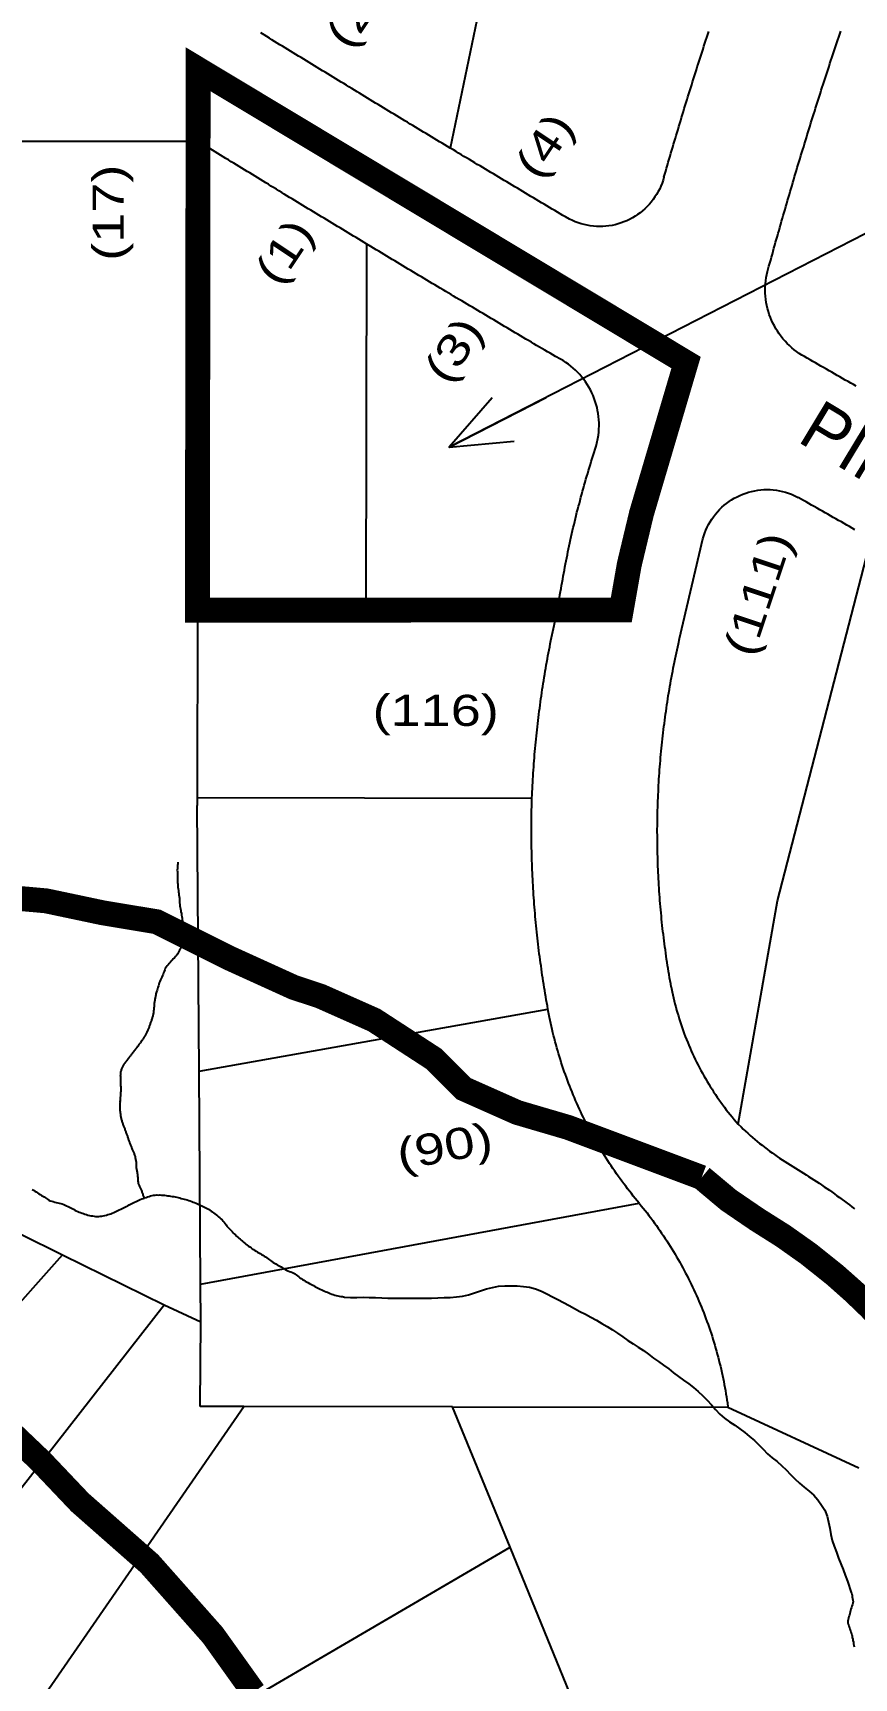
# Model space of a CAD drawing. Header units: millimetres. Extents: x 1745962 to 1749233, y 4525379 to 4529927.
# Drawn here: x 1748287.2 to 1748419.1, y 4527753.8 to 4528018 of the extents above; entities that cross this region are included whole.
import ezdxf

# ---------------------------------------------------------------- set-up
doc = ezdxf.new("R2010")
doc.units = ezdxf.units.MM
doc.header["$LTSCALE"] = 10
doc.header["$MEASUREMENT"] = 0
for name, color, linetype in [('AROLL_ADDRESS', 44, 'Continuous'), ('AROLL_LOTS', 8, 'Continuous'), ('AROLL_ROADS', 7, 'Continuous'), ('WATER', 5, 'Continuous'), ('ZONING_STANDARDS', 140, 'Continuous'), ('ZONING_ZONES', 140, 'Continuous')]:
    doc.layers.add(name, color=color, linetype=linetype)
doc.styles.add('Univers Condensed', font='UNVR57W.TTF')
doc.styles.add('Univers Light Condensed', font='unvr47a.ttf')

# ---------------------------------------------------------------- blocks, each defined once
blk = doc.blocks.new('ARROW-1')
blk.add_line((0, 0), (1.75, 0))
blk.add_lwpolyline([(0.972, 0.389), (0, 0), (0.972, -0.389)])

msp = doc.modelspace()

# ---------------------------------------------------------------- linework, layer by layer
at = {"layer": 'AROLL_LOTS'}
for p, q in [((1748368.68, 4528068.52), (1748354.28, 4527999.5)), ((1748285.44, 4528000.61), (1748313.78, 4528000.59)), ((1748313.78, 4528000.59), (1748313.67, 4527925.29)), ((1748314.08, 4528000.4), (1748313.78, 4528000.59)), ((1748340.8, 4527925.3), (1748340.89, 4527984.08)), ((1748391.12, 4527920.73), (1748394.85, 4527936.72)), ((1748406.86, 4527878.58), (1748421.88, 4527936.72)), ((1748313.67, 4527925.29), (1748313.63, 4527895.18)), ((1748313.67, 4527925.29), (1748340.8, 4527925.3)), ((1748340.8, 4527925.3), (1748371.53, 4527925.3)), ((1748313.63, 4527895.18), (1748313.62, 4527893.9)), ((1748313.63, 4527895.18), (1748367.41, 4527895.11)), ((1748313.94, 4527851.22), (1748313.62, 4527893.9)), ((1748400.53, 4527842.73), (1748406.86, 4527878.58)), ((1748313.94, 4527851.22), (1748369.98, 4527861.22)), ((1748314.19, 4527817), (1748313.94, 4527851.22)), ((1748314.19, 4527817), (1748384.64, 4527830.02)), ((1748285.31, 4527825.08), (1748291.98, 4527821.76)), ((1748244.42, 4527768.13), (1748291.98, 4527821.76)), ((1748291.98, 4527821.76), (1748308.32, 4527813.72)), ((1748314.24, 4527810.98), (1748314.19, 4527817)), ((1748259.67, 4527751.35), (1748308.32, 4527813.72)), ((1748308.32, 4527813.72), (1748314.24, 4527810.98)), ((1748314.13, 4527797.38), (1748314.24, 4527810.98)), ((1748288.72, 4527750.45), (1748321.15, 4527797.37)), ((1748321.15, 4527797.37), (1748314.13, 4527797.38)), ((1748354.66, 4527797.33), (1748321.15, 4527797.37)), ((1748354.66, 4527797.33), (1748398.88, 4527797.27)), ((1748363.91, 4527774.77), (1748354.66, 4527797.33)), ((1748398.88, 4527797.27), (1748419.92, 4527787.52)), ((1748303.3, 4527739.4), (1748363.91, 4527774.77)), ((1748390.57, 4527709.7), (1748363.91, 4527774.77))]:
    msp.add_line(p, q, dxfattribs=at)
for points in [[(1748354.28, 4527999.5), (1748353.85, 4527999.76), (1748353.42, 4528000.02), (1748353, 4528000.27), (1748352.56, 4528000.53), (1748352.13, 4528000.79), (1748351.71, 4528001.05), (1748351.28, 4528001.31), (1748350.85, 4528001.57), (1748350.42, 4528001.83), (1748350, 4528002.08), (1748349.57, 4528002.34), (1748349.14, 4528002.6), (1748348.71, 4528002.86), (1748348.28, 4528003.11), (1748347.85, 4528003.37), (1748347.42, 4528003.64), (1748347, 4528003.89), (1748346.57, 4528004.15), (1748346.15, 4528004.41), (1748345.71, 4528004.67), (1748345.29, 4528004.93), (1748344.86, 4528005.19), (1748344.44, 4528005.44), (1748344, 4528005.7), (1748343.58, 4528005.96), (1748343.15, 4528006.22), (1748342.73, 4528006.48), (1748342.29, 4528006.74), (1748341.87, 4528006.99), (1748341.44, 4528007.25), (1748341.01, 4528007.51), (1748340.59, 4528007.78), (1748340.16, 4528008.04), (1748339.73, 4528008.3), (1748339.31, 4528008.55), (1748338.88, 4528008.81), (1748338.45, 4528009.07), (1748338.02, 4528009.33), (1748337.6, 4528009.6), (1748337.17, 4528009.86), (1748336.74, 4528010.11), (1748336.31, 4528010.37), (1748335.89, 4528010.63), (1748335.46, 4528010.9), (1748335.04, 4528011.16), (1748334.6, 4528011.42), (1748334.18, 4528011.67), (1748333.75, 4528011.93), (1748333.33, 4528012.2), (1748332.9, 4528012.46), (1748332.47, 4528012.72), (1748332.04, 4528012.98), (1748331.62, 4528013.24), (1748331.19, 4528013.5), (1748330.77, 4528013.76), (1748330.34, 4528014.03), (1748329.92, 4528014.29), (1748329.48, 4528014.55), (1748329.06, 4528014.81), (1748328.64, 4528015.07), (1748328.21, 4528015.33), (1748327.78, 4528015.59), (1748327.36, 4528015.86), (1748326.93, 4528016.11), (1748326.5, 4528016.38), (1748326.08, 4528016.64), (1748325.65, 4528016.9), (1748325.23, 4528017.17), (1748324.8, 4528017.43), (1748324.37, 4528017.68), (1748323.85, 4528018)], [(1748388.61, 4527994.83), (1748388.74, 4527995.31), (1748388.89, 4527995.79), (1748389.03, 4527996.27), (1748389.17, 4527996.75), (1748389.31, 4527997.23), (1748389.45, 4527997.71), (1748389.59, 4527998.19), (1748389.72, 4527998.67), (1748389.87, 4527999.15), (1748390.01, 4527999.63), (1748390.15, 4528000.11), (1748390.3, 4528000.59), (1748390.44, 4528001.07), (1748390.58, 4528001.54), (1748390.72, 4528002.02), (1748390.87, 4528002.5), (1748391.01, 4528002.98), (1748391.16, 4528003.46), (1748391.3, 4528003.94), (1748391.45, 4528004.42), (1748391.59, 4528004.89), (1748391.74, 4528005.37), (1748391.88, 4528005.85), (1748392.03, 4528006.33), (1748392.17, 4528006.8), (1748392.32, 4528007.28), (1748392.47, 4528007.75), (1748392.62, 4528008.23), (1748392.77, 4528008.71), (1748392.92, 4528009.19), (1748393.06, 4528009.66), (1748393.21, 4528010.14), (1748393.36, 4528010.62), (1748393.51, 4528011.1), (1748393.67, 4528011.57), (1748393.82, 4528012.05), (1748393.96, 4528012.53), (1748394.11, 4528013), (1748394.27, 4528013.48), (1748394.42, 4528013.95), (1748394.58, 4528014.43), (1748394.72, 4528014.91), (1748394.88, 4528015.38), (1748395.03, 4528015.86), (1748395.19, 4528016.33), (1748395.34, 4528016.81), (1748395.49, 4528017.29), (1748395.65, 4528017.76), (1748395.8, 4528018.24)], [(1748405.48, 4527980.52), (1748405.62, 4527981), (1748405.75, 4527981.48), (1748405.88, 4527981.97), (1748406.02, 4527982.45), (1748406.15, 4527982.93), (1748406.28, 4527983.41), (1748406.41, 4527983.9), (1748406.55, 4527984.38), (1748406.68, 4527984.85), (1748406.82, 4527985.33), (1748406.96, 4527985.81), (1748407.09, 4527986.29), (1748407.22, 4527986.77), (1748407.36, 4527987.26), (1748407.5, 4527987.74), (1748407.64, 4527988.22), (1748407.78, 4527988.7), (1748407.92, 4527989.18), (1748408.06, 4527989.66), (1748408.19, 4527990.14), (1748408.33, 4527990.62), (1748408.47, 4527991.1), (1748408.61, 4527991.58), (1748408.75, 4527992.06), (1748408.89, 4527992.54), (1748409.04, 4527993.02), (1748409.18, 4527993.5), (1748409.31, 4527993.98), (1748409.46, 4527994.46), (1748409.6, 4527994.94), (1748409.74, 4527995.42), (1748409.89, 4527995.89), (1748410.03, 4527996.38), (1748410.18, 4527996.85), (1748410.31, 4527997.33), (1748410.46, 4527997.81), (1748410.61, 4527998.29), (1748410.75, 4527998.77), (1748410.9, 4527999.25), (1748411.05, 4527999.72), (1748411.19, 4528000.2), (1748411.34, 4528000.68), (1748411.48, 4528001.16), (1748411.63, 4528001.64), (1748411.78, 4528002.11), (1748411.93, 4528002.59), (1748412.07, 4528003.07), (1748412.22, 4528003.55), (1748412.37, 4528004.02), (1748412.53, 4528004.5), (1748412.68, 4528004.98), (1748412.82, 4528005.45), (1748412.97, 4528005.93), (1748413.12, 4528006.41), (1748413.28, 4528006.88), (1748413.43, 4528007.36), (1748413.58, 4528007.84), (1748413.73, 4528008.31), (1748413.88, 4528008.79), (1748414.04, 4528009.27), (1748414.19, 4528009.74), (1748414.35, 4528010.22), (1748414.5, 4528010.69), (1748414.65, 4528011.17), (1748414.81, 4528011.64), (1748414.97, 4528012.12), (1748415.12, 4528012.6), (1748415.27, 4528013.07), (1748415.43, 4528013.55), (1748415.59, 4528014.02), (1748415.75, 4528014.49), (1748415.9, 4528014.97), (1748416.06, 4528015.44), (1748416.22, 4528015.92), (1748416.38, 4528016.39), (1748416.54, 4528016.87), (1748416.69, 4528017.34), (1748416.85, 4528017.82), (1748417.01, 4528018.29)], [(1748340.89, 4527984.08), (1748340.46, 4527984.34), (1748340.03, 4527984.6), (1748339.6, 4527984.86), (1748339.17, 4527985.12), (1748338.75, 4527985.38), (1748338.32, 4527985.64), (1748337.89, 4527985.89), (1748337.46, 4527986.15), (1748337.04, 4527986.41), (1748336.61, 4527986.67), (1748336.18, 4527986.93), (1748335.75, 4527987.19), (1748335.33, 4527987.44), (1748334.9, 4527987.7), (1748334.46, 4527987.96), (1748334.04, 4527988.22), (1748333.61, 4527988.48), (1748333.19, 4527988.74), (1748332.75, 4527989), (1748332.33, 4527989.26), (1748331.9, 4527989.52), (1748331.48, 4527989.77), (1748331.04, 4527990.03), (1748330.62, 4527990.3), (1748330.19, 4527990.56), (1748329.77, 4527990.82), (1748329.34, 4527991.08), (1748328.91, 4527991.33), (1748328.48, 4527991.59), (1748328.06, 4527991.85), (1748327.63, 4527992.12), (1748327.21, 4527992.38), (1748326.77, 4527992.64), (1748326.35, 4527992.89), (1748325.92, 4527993.15), (1748325.49, 4527993.41), (1748325.07, 4527993.68), (1748324.64, 4527993.94), (1748324.21, 4527994.2), (1748323.79, 4527994.45), (1748323.36, 4527994.72), (1748322.94, 4527994.98), (1748322.5, 4527995.24), (1748322.08, 4527995.5), (1748321.66, 4527995.76), (1748321.23, 4527996.02), (1748320.8, 4527996.28), (1748320.37, 4527996.54), (1748319.95, 4527996.81), (1748319.52, 4527997.07), (1748319.1, 4527997.32), (1748318.67, 4527997.59), (1748318.25, 4527997.85), (1748317.81, 4527998.11), (1748317.39, 4527998.37), (1748316.96, 4527998.64), (1748316.54, 4527998.89), (1748316.12, 4527999.16), (1748315.69, 4527999.42), (1748315.26, 4527999.68), (1748314.83, 4527999.94), (1748314.08, 4528000.4)], [(1748372.81, 4527988.44), (1748372.39, 4527988.69), (1748371.95, 4527988.94), (1748371.52, 4527989.2), (1748371.09, 4527989.45), (1748370.66, 4527989.71), (1748370.24, 4527989.97), (1748369.8, 4527990.22), (1748369.37, 4527990.48), (1748368.95, 4527990.73), (1748368.51, 4527990.98), (1748368.09, 4527991.24), (1748367.66, 4527991.5), (1748367.22, 4527991.75), (1748366.8, 4527992.01), (1748366.36, 4527992.27), (1748365.93, 4527992.52), (1748365.51, 4527992.78), (1748365.07, 4527993.04), (1748364.65, 4527993.29), (1748364.22, 4527993.54), (1748363.78, 4527993.8), (1748363.36, 4527994.06), (1748362.93, 4527994.32), (1748362.5, 4527994.57), (1748362.07, 4527994.83), (1748361.64, 4527995.09), (1748361.22, 4527995.34), (1748360.78, 4527995.59), (1748360.36, 4527995.85), (1748359.92, 4527996.11), (1748359.49, 4527996.37), (1748359.07, 4527996.63), (1748358.63, 4527996.88), (1748358.21, 4527997.14), (1748357.78, 4527997.39), (1748357.36, 4527997.65), (1748356.92, 4527997.91), (1748356.49, 4527998.17), (1748356.07, 4527998.43), (1748355.63, 4527998.68), (1748355.21, 4527998.94), (1748354.78, 4527999.2), (1748354.28, 4527999.5)], [(1748388.61, 4527994.83), (1748388.47, 4527994.35), (1748388.31, 4527993.87), (1748388.12, 4527993.41), (1748387.92, 4527992.95), (1748387.68, 4527992.51), (1748387.43, 4527992.07), (1748387.17, 4527991.65), (1748386.88, 4527991.24), (1748386.57, 4527990.84), (1748386.26, 4527990.47), (1748385.91, 4527990.1), (1748385.55, 4527989.76), (1748385.18, 4527989.42), (1748384.78, 4527989.1), (1748384.38, 4527988.81), (1748383.97, 4527988.54), (1748383.54, 4527988.29), (1748383.1, 4527988.05), (1748382.64, 4527987.83), (1748382.18, 4527987.64), (1748381.71, 4527987.47), (1748381.24, 4527987.33), (1748380.75, 4527987.2), (1748380.27, 4527987.09), (1748379.77, 4527987.01), (1748379.27, 4527986.95), (1748378.77, 4527986.92), (1748378.27, 4527986.91), (1748377.77, 4527986.92), (1748377.27, 4527986.97), (1748376.78, 4527987.02), (1748376.29, 4527987.1), (1748375.8, 4527987.21), (1748375.32, 4527987.34), (1748374.84, 4527987.49), (1748374.37, 4527987.67), (1748373.91, 4527987.86), (1748373.46, 4527988.08), (1748372.81, 4527988.44)], [(1748371.18, 4527966.03), (1748370.75, 4527966.29), (1748370.31, 4527966.54), (1748369.89, 4527966.8), (1748369.45, 4527967.05), (1748369.02, 4527967.31), (1748368.6, 4527967.55), (1748368.16, 4527967.81), (1748367.73, 4527968.07), (1748367.31, 4527968.32), (1748366.87, 4527968.57), (1748366.44, 4527968.83), (1748366.01, 4527969.08), (1748365.58, 4527969.34), (1748365.14, 4527969.59), (1748364.72, 4527969.85), (1748364.29, 4527970.11), (1748363.86, 4527970.35), (1748363.43, 4527970.61), (1748363, 4527970.86), (1748362.57, 4527971.12), (1748362.14, 4527971.37), (1748361.71, 4527971.63), (1748361.28, 4527971.89), (1748360.85, 4527972.14), (1748360.42, 4527972.4), (1748359.99, 4527972.66), (1748359.56, 4527972.91), (1748359.13, 4527973.16), (1748358.7, 4527973.42), (1748358.27, 4527973.67), (1748357.84, 4527973.93), (1748357.41, 4527974.19), (1748356.99, 4527974.44), (1748356.55, 4527974.7), (1748356.12, 4527974.96), (1748355.69, 4527975.2), (1748355.26, 4527975.46), (1748354.83, 4527975.72), (1748354.41, 4527975.98), (1748353.97, 4527976.23), (1748353.55, 4527976.49), (1748353.12, 4527976.75), (1748352.68, 4527977), (1748352.26, 4527977.26), (1748351.83, 4527977.52), (1748351.4, 4527977.77), (1748350.97, 4527978.03), (1748350.54, 4527978.28), (1748350.11, 4527978.54), (1748349.68, 4527978.8), (1748349.26, 4527979.06), (1748348.83, 4527979.32), (1748348.4, 4527979.56), (1748347.97, 4527979.82), (1748347.53, 4527980.08), (1748347.11, 4527980.34), (1748346.68, 4527980.6), (1748346.26, 4527980.86), (1748345.82, 4527981.12), (1748345.4, 4527981.37), (1748344.97, 4527981.63), (1748344.53, 4527981.89), (1748344.11, 4527982.14), (1748343.68, 4527982.4), (1748343.26, 4527982.66), (1748342.82, 4527982.92), (1748342.4, 4527983.18), (1748341.97, 4527983.44), (1748341.54, 4527983.7), (1748340.89, 4527984.08)], [(1748411.61, 4527965.77), (1748411.16, 4527966), (1748410.74, 4527966.26), (1748410.32, 4527966.53), (1748409.9, 4527966.81), (1748409.51, 4527967.12), (1748409.13, 4527967.44), (1748408.76, 4527967.78), (1748408.39, 4527968.12), (1748408.06, 4527968.48), (1748407.72, 4527968.86), (1748407.42, 4527969.25), (1748407.11, 4527969.66), (1748406.84, 4527970.08), (1748406.58, 4527970.49), (1748406.34, 4527970.94), (1748406.11, 4527971.38), (1748405.89, 4527971.84), (1748405.71, 4527972.29), (1748405.53, 4527972.77), (1748405.39, 4527973.24), (1748405.25, 4527973.72), (1748405.15, 4527974.22), (1748405.05, 4527974.71), (1748404.98, 4527975.2), (1748404.93, 4527975.7), (1748404.89, 4527976.2), (1748404.88, 4527976.7), (1748404.89, 4527977.2), (1748404.92, 4527977.7), (1748404.97, 4527978.2), (1748405.04, 4527978.69), (1748405.13, 4527979.18), (1748405.24, 4527979.66), (1748405.48, 4527980.52)], [(1748378.01, 4527952.88), (1748378.08, 4527953.38), (1748378.14, 4527953.88), (1748378.17, 4527954.38), (1748378.19, 4527954.88), (1748378.19, 4527955.37), (1748378.15, 4527955.88), (1748378.11, 4527956.37), (1748378.04, 4527956.87), (1748377.95, 4527957.36), (1748377.86, 4527957.85), (1748377.72, 4527958.33), (1748377.58, 4527958.81), (1748377.41, 4527959.29), (1748377.23, 4527959.74), (1748377.03, 4527960.2), (1748376.8, 4527960.65), (1748376.56, 4527961.09), (1748376.3, 4527961.52), (1748376.03, 4527961.94), (1748375.73, 4527962.34), (1748375.42, 4527962.73), (1748375.09, 4527963.12), (1748374.75, 4527963.48), (1748374.4, 4527963.84), (1748374.03, 4527964.17), (1748373.64, 4527964.49), (1748373.26, 4527964.8), (1748372.85, 4527965.08), (1748372.43, 4527965.36), (1748371.99, 4527965.61), (1748371.18, 4527966.03)], [(1748419.47, 4527961.26), (1748419.03, 4527961.51), (1748418.6, 4527961.76), (1748418.17, 4527962), (1748417.74, 4527962.25), (1748417.3, 4527962.5), (1748416.86, 4527962.75), (1748416.43, 4527963), (1748416, 4527963.24), (1748415.57, 4527963.49), (1748415.13, 4527963.74), (1748414.69, 4527963.99), (1748414.26, 4527964.25), (1748413.83, 4527964.49), (1748413.4, 4527964.74), (1748412.96, 4527964.99), (1748412.53, 4527965.24), (1748412.09, 4527965.48), (1748411.61, 4527965.77)], [(1748371.53, 4527925.3), (1748371.61, 4527925.8), (1748371.68, 4527926.29), (1748371.76, 4527926.78), (1748371.84, 4527927.28), (1748371.91, 4527927.77), (1748372, 4527928.27), (1748372.08, 4527928.77), (1748372.16, 4527929.26), (1748372.25, 4527929.75), (1748372.34, 4527930.24), (1748372.42, 4527930.73), (1748372.52, 4527931.23), (1748372.61, 4527931.71), (1748372.7, 4527932.21), (1748372.8, 4527932.7), (1748372.89, 4527933.19), (1748372.99, 4527933.68), (1748373.09, 4527934.17), (1748373.19, 4527934.66), (1748373.3, 4527935.14), (1748373.4, 4527935.64), (1748373.51, 4527936.12), (1748373.61, 4527936.62), (1748373.72, 4527937.11), (1748373.83, 4527937.59), (1748373.94, 4527938.07), (1748374.05, 4527938.56), (1748374.17, 4527939.05), (1748374.28, 4527939.54), (1748374.4, 4527940.02), (1748374.52, 4527940.51), (1748374.64, 4527941), (1748374.77, 4527941.48), (1748374.89, 4527941.97), (1748375.02, 4527942.44), (1748375.15, 4527942.92), (1748375.28, 4527943.41), (1748375.41, 4527943.89), (1748375.53, 4527944.37), (1748375.67, 4527944.86), (1748375.8, 4527945.34), (1748375.94, 4527945.82), (1748376.08, 4527946.3), (1748376.22, 4527946.78), (1748376.36, 4527947.26), (1748376.51, 4527947.74), (1748376.64, 4527948.22), (1748376.79, 4527948.7), (1748376.94, 4527949.17), (1748377.09, 4527949.65), (1748377.24, 4527950.13), (1748377.4, 4527950.6), (1748377.56, 4527951.15)], [(1748377.56, 4527951.15), (1748377.71, 4527951.62), (1748377.84, 4527952.11), (1748378.01, 4527952.88)], [(1748394.85, 4527936.72), (1748394.99, 4527937.2), (1748395.15, 4527937.68), (1748395.34, 4527938.14), (1748395.54, 4527938.59), (1748395.77, 4527939.04), (1748396.01, 4527939.47), (1748396.28, 4527939.9), (1748396.57, 4527940.3), (1748396.88, 4527940.7), (1748397.2, 4527941.08), (1748397.54, 4527941.45), (1748397.9, 4527941.8), (1748398.27, 4527942.13), (1748398.66, 4527942.44), (1748399.07, 4527942.73), (1748399.48, 4527943.01), (1748399.91, 4527943.27), (1748400.35, 4527943.51), (1748400.81, 4527943.72), (1748401.27, 4527943.91), (1748401.74, 4527944.08), (1748402.21, 4527944.24), (1748402.69, 4527944.36), (1748403.19, 4527944.47), (1748403.68, 4527944.55), (1748404.17, 4527944.6), (1748404.67, 4527944.64), (1748405.17, 4527944.65), (1748405.67, 4527944.64), (1748406.17, 4527944.6), (1748406.67, 4527944.55), (1748407.16, 4527944.46), (1748407.66, 4527944.36), (1748408.13, 4527944.23), (1748408.61, 4527944.08), (1748409.08, 4527943.91), (1748409.54, 4527943.71), (1748410.19, 4527943.39)], [(1748419.27, 4527938.21), (1748418.84, 4527938.44), (1748418.41, 4527938.7), (1748417.97, 4527938.95), (1748417.54, 4527939.2), (1748417.1, 4527939.45), (1748416.66, 4527939.69), (1748416.24, 4527939.93), (1748415.8, 4527940.18), (1748415.37, 4527940.44), (1748414.93, 4527940.68), (1748414.49, 4527940.93), (1748414.06, 4527941.18), (1748413.63, 4527941.42), (1748413.2, 4527941.67), (1748412.76, 4527941.92), (1748412.32, 4527942.17), (1748411.89, 4527942.42), (1748411.46, 4527942.66), (1748411.03, 4527942.91), (1748410.19, 4527943.39)], [(1748367.41, 4527895.11), (1748367.44, 4527895.6), (1748367.46, 4527896.1), (1748367.48, 4527896.61), (1748367.5, 4527897.1), (1748367.54, 4527897.6), (1748367.55, 4527898.1), (1748367.58, 4527898.6), (1748367.62, 4527899.09), (1748367.65, 4527899.6), (1748367.69, 4527900.1), (1748367.72, 4527900.59), (1748367.76, 4527901.09), (1748367.8, 4527901.59), (1748367.84, 4527902.09), (1748367.88, 4527902.59), (1748367.93, 4527903.08), (1748367.97, 4527903.58), (1748368.02, 4527904.08), (1748368.07, 4527904.58), (1748368.12, 4527905.08), (1748368.17, 4527905.57), (1748368.23, 4527906.07), (1748368.28, 4527906.57), (1748368.34, 4527907.06), (1748368.4, 4527907.56), (1748368.46, 4527908.06), (1748368.52, 4527908.55), (1748368.58, 4527909.05), (1748368.65, 4527909.54), (1748368.71, 4527910.05), (1748368.78, 4527910.54), (1748368.85, 4527911.03), (1748368.92, 4527911.53), (1748368.99, 4527912.02), (1748369.06, 4527912.52), (1748369.14, 4527913.01), (1748369.22, 4527913.5), (1748369.3, 4527914), (1748369.37, 4527914.49), (1748369.46, 4527914.99), (1748369.53, 4527915.47), (1748369.63, 4527915.97), (1748369.71, 4527916.47), (1748369.8, 4527916.95), (1748369.89, 4527917.45), (1748369.98, 4527917.94), (1748370.07, 4527918.43), (1748370.17, 4527918.92), (1748370.26, 4527919.42), (1748370.35, 4527919.9), (1748370.45, 4527920.39), (1748370.56, 4527920.88), (1748370.66, 4527921.38), (1748370.76, 4527921.86), (1748370.86, 4527922.35), (1748370.97, 4527922.84), (1748371.08, 4527923.33), (1748371.19, 4527923.82), (1748371.3, 4527924.31), (1748371.41, 4527924.79), (1748371.53, 4527925.3)], [(1748389.78, 4527864.77), (1748389.69, 4527865.26), (1748389.6, 4527865.76), (1748389.51, 4527866.24), (1748389.43, 4527866.74), (1748389.35, 4527867.23), (1748389.27, 4527867.72), (1748389.2, 4527868.22), (1748389.12, 4527868.71), (1748389.04, 4527869.21), (1748388.97, 4527869.7), (1748388.9, 4527870.2), (1748388.83, 4527870.7), (1748388.77, 4527871.19), (1748388.7, 4527871.68), (1748388.64, 4527872.18), (1748388.57, 4527872.67), (1748388.51, 4527873.17), (1748388.45, 4527873.67), (1748388.39, 4527874.16), (1748388.34, 4527874.66), (1748388.29, 4527875.16), (1748388.24, 4527875.66), (1748388.19, 4527876.15), (1748388.14, 4527876.65), (1748388.1, 4527877.16), (1748388.05, 4527877.65), (1748388.01, 4527878.15), (1748387.97, 4527878.65), (1748387.93, 4527879.15), (1748387.9, 4527879.65), (1748387.86, 4527880.14), (1748387.83, 4527880.64), (1748387.8, 4527881.14), (1748387.77, 4527881.63), (1748387.74, 4527882.14), (1748387.71, 4527882.64), (1748387.69, 4527883.14), (1748387.67, 4527883.63), (1748387.65, 4527884.13), (1748387.62, 4527884.63), (1748387.61, 4527885.14), (1748387.6, 4527885.64), (1748387.59, 4527886.13), (1748387.57, 4527886.64), (1748387.56, 4527887.13), (1748387.56, 4527887.64), (1748387.55, 4527888.13), (1748387.55, 4527888.64), (1748387.55, 4527889.14), (1748387.54, 4527889.63), (1748387.54, 4527890.13), (1748387.55, 4527890.63), (1748387.55, 4527891.14), (1748387.56, 4527891.64), (1748387.57, 4527892.14), (1748387.57, 4527892.64), (1748387.59, 4527893.13), (1748387.6, 4527893.63), (1748387.62, 4527894.13), (1748387.64, 4527894.64), (1748387.66, 4527895.13), (1748387.68, 4527895.63), (1748387.71, 4527896.14), (1748387.73, 4527896.63), (1748387.75, 4527897.13), (1748387.78, 4527897.63), (1748387.81, 4527898.13), (1748387.84, 4527898.63), (1748387.88, 4527899.13), (1748387.91, 4527899.62), (1748387.95, 4527900.12), (1748387.99, 4527900.62), (1748388.03, 4527901.12), (1748388.07, 4527901.62), (1748388.12, 4527902.12), (1748388.17, 4527902.61), (1748388.22, 4527903.11), (1748388.27, 4527903.61), (1748388.32, 4527904.1), (1748388.37, 4527904.6), (1748388.43, 4527905.1), (1748388.49, 4527905.6), (1748388.54, 4527906.1), (1748388.61, 4527906.59), (1748388.67, 4527907.08), (1748388.73, 4527907.59), (1748388.8, 4527908.08), (1748388.87, 4527908.57), (1748388.94, 4527909.07), (1748389.01, 4527909.56), (1748389.08, 4527910.06), (1748389.16, 4527910.55), (1748389.24, 4527911.04), (1748389.31, 4527911.54), (1748389.4, 4527912.03), (1748389.48, 4527912.53), (1748389.56, 4527913.02), (1748389.65, 4527913.51), (1748389.74, 4527914.01), (1748389.83, 4527914.49), (1748389.92, 4527914.99), (1748390.01, 4527915.48), (1748390.11, 4527915.97), (1748390.2, 4527916.46), (1748390.3, 4527916.95), (1748390.4, 4527917.44), (1748390.5, 4527917.93), (1748390.61, 4527918.42), (1748390.71, 4527918.91), (1748390.82, 4527919.4), (1748390.93, 4527919.89), (1748391.12, 4527920.73)], [(1748367.37, 4527893.83), (1748367.39, 4527894.33), (1748367.41, 4527895.11)], [(1748369.98, 4527861.22), (1748369.89, 4527861.72), (1748369.8, 4527862.21), (1748369.71, 4527862.7), (1748369.63, 4527863.2), (1748369.54, 4527863.69), (1748369.46, 4527864.18), (1748369.37, 4527864.68), (1748369.3, 4527865.17), (1748369.22, 4527865.67), (1748369.14, 4527866.15), (1748369.06, 4527866.65), (1748368.99, 4527867.15), (1748368.92, 4527867.64), (1748368.86, 4527868.14), (1748368.78, 4527868.63), (1748368.71, 4527869.12), (1748368.65, 4527869.62), (1748368.59, 4527870.11), (1748368.53, 4527870.62), (1748368.46, 4527871.11), (1748368.41, 4527871.61), (1748368.35, 4527872.1), (1748368.3, 4527872.6), (1748368.24, 4527873.09), (1748368.18, 4527873.59), (1748368.13, 4527874.09), (1748368.08, 4527874.58), (1748368.03, 4527875.09), (1748367.99, 4527875.59), (1748367.94, 4527876.08), (1748367.9, 4527876.58), (1748367.86, 4527877.09), (1748367.82, 4527877.58), (1748367.77, 4527878.07), (1748367.74, 4527878.58), (1748367.71, 4527879.07), (1748367.67, 4527879.57), (1748367.64, 4527880.07), (1748367.61, 4527880.58), (1748367.58, 4527881.06), (1748367.55, 4527881.57), (1748367.53, 4527882.07), (1748367.5, 4527882.57), (1748367.48, 4527883.07), (1748367.46, 4527883.56), (1748367.44, 4527884.06), (1748367.42, 4527884.56), (1748367.4, 4527885.07), (1748367.39, 4527885.57), (1748367.38, 4527886.06), (1748367.37, 4527886.57), (1748367.35, 4527887.06), (1748367.34, 4527887.57), (1748367.34, 4527888.06), (1748367.33, 4527888.57), (1748367.32, 4527889.06), (1748367.32, 4527889.56), (1748367.32, 4527890.07), (1748367.33, 4527890.57), (1748367.33, 4527891.06), (1748367.33, 4527891.56), (1748367.33, 4527892.06), (1748367.34, 4527892.56), (1748367.35, 4527893.06), (1748367.37, 4527893.83)], [(1748389.78, 4527864.77), (1748389.93, 4527863.98), (1748390.04, 4527863.48), (1748390.15, 4527863), (1748390.26, 4527862.52), (1748390.38, 4527862.03), (1748390.51, 4527861.55), (1748390.64, 4527861.06), (1748390.77, 4527860.58), (1748390.92, 4527860.1), (1748391.06, 4527859.62), (1748391.21, 4527859.14), (1748391.37, 4527858.67), (1748391.53, 4527858.2), (1748391.7, 4527857.72), (1748391.86, 4527857.25), (1748392.04, 4527856.79), (1748392.23, 4527856.32), (1748392.42, 4527855.86), (1748392.61, 4527855.4), (1748392.8, 4527854.94), (1748393, 4527854.48), (1748393.21, 4527854.02), (1748393.42, 4527853.57), (1748393.64, 4527853.12), (1748393.85, 4527852.67), (1748394.08, 4527852.22), (1748394.31, 4527851.78), (1748394.55, 4527851.34), (1748394.78, 4527850.9), (1748395.03, 4527850.47), (1748395.28, 4527850.04), (1748395.53, 4527849.6), (1748395.8, 4527849.17), (1748396.05, 4527848.75), (1748396.33, 4527848.32), (1748396.59, 4527847.9), (1748396.87, 4527847.49), (1748397.15, 4527847.08), (1748397.44, 4527846.67), (1748397.73, 4527846.26), (1748398.02, 4527845.86), (1748398.31, 4527845.45), (1748398.62, 4527845.05), (1748398.93, 4527844.66), (1748399.24, 4527844.26), (1748399.55, 4527843.88), (1748399.87, 4527843.49), (1748400.2, 4527843.12), (1748400.53, 4527842.73), (1748400.99, 4527842.29), (1748401.34, 4527841.94), (1748401.71, 4527841.6), (1748402.08, 4527841.26), (1748402.45, 4527840.93), (1748402.83, 4527840.6), (1748403.21, 4527840.28), (1748403.59, 4527839.96), (1748403.98, 4527839.64), (1748404.37, 4527839.33), (1748404.77, 4527839.02), (1748405.17, 4527838.72), (1748405.56, 4527838.41), (1748405.97, 4527838.12), (1748406.37, 4527837.83), (1748406.78, 4527837.54), (1748407.19, 4527837.26), (1748407.61, 4527836.98), (1748408.03, 4527836.72), (1748408.45, 4527836.44), (1748408.87, 4527836.18), (1748409.3, 4527835.92), (1748409.73, 4527835.67), (1748410.16, 4527835.4), (1748410.58, 4527835.14), (1748411.01, 4527834.87), (1748411.43, 4527834.6), (1748411.85, 4527834.34), (1748412.27, 4527834.07), (1748412.68, 4527833.79), (1748413.1, 4527833.52), (1748413.52, 4527833.24), (1748413.93, 4527832.96), (1748414.35, 4527832.68), (1748414.76, 4527832.4), (1748415.18, 4527832.11), (1748415.58, 4527831.83), (1748415.99, 4527831.53), (1748416.39, 4527831.24), (1748416.8, 4527830.94), (1748417.21, 4527830.65), (1748417.61, 4527830.36), (1748418.01, 4527830.06), (1748418.4, 4527829.76), (1748418.8, 4527829.45), (1748419.2, 4527829.15)], [(1748384.64, 4527830.02), (1748384.32, 4527830.4), (1748384, 4527830.78), (1748383.69, 4527831.17), (1748383.38, 4527831.57), (1748383.07, 4527831.95), (1748382.76, 4527832.35), (1748382.46, 4527832.75), (1748382.16, 4527833.15), (1748381.86, 4527833.56), (1748381.56, 4527833.96), (1748381.27, 4527834.37), (1748380.99, 4527834.77), (1748380.7, 4527835.18), (1748380.42, 4527835.59), (1748380.14, 4527836.01), (1748379.87, 4527836.42), (1748379.59, 4527836.85), (1748379.32, 4527837.26), (1748379.06, 4527837.69), (1748378.79, 4527838.11), (1748378.54, 4527838.54), (1748378.27, 4527838.97), (1748378.02, 4527839.41), (1748377.77, 4527839.83), (1748377.52, 4527840.27), (1748377.28, 4527840.7), (1748377.04, 4527841.14), (1748376.8, 4527841.59), (1748376.57, 4527842.02), (1748376.34, 4527842.47), (1748376.11, 4527842.91), (1748375.88, 4527843.36), (1748375.67, 4527843.81), (1748375.44, 4527844.26), (1748375.24, 4527844.71), (1748375.02, 4527845.16), (1748374.82, 4527845.62), (1748374.61, 4527846.08), (1748374.41, 4527846.54), (1748374.22, 4527846.99), (1748374.03, 4527847.45), (1748373.84, 4527847.92), (1748373.64, 4527848.38), (1748373.47, 4527848.85), (1748373.28, 4527849.32), (1748373.1, 4527849.78), (1748372.94, 4527850.25), (1748372.77, 4527850.72), (1748372.6, 4527851.19), (1748372.43, 4527851.66), (1748372.28, 4527852.14), (1748372.12, 4527852.62), (1748371.98, 4527853.09), (1748371.82, 4527853.57), (1748371.68, 4527854.06), (1748371.54, 4527854.53), (1748371.41, 4527855.01), (1748371.27, 4527855.49), (1748371.14, 4527855.97), (1748371.01, 4527856.46), (1748370.89, 4527856.95), (1748370.78, 4527857.42), (1748370.66, 4527857.91), (1748370.55, 4527858.41), (1748370.44, 4527858.89), (1748370.34, 4527859.38), (1748370.24, 4527859.87), (1748370.14, 4527860.37), (1748369.98, 4527861.22)], [(1748384.64, 4527830.02), (1748384.96, 4527829.63), (1748385.27, 4527829.24), (1748385.59, 4527828.85), (1748385.9, 4527828.46), (1748386.19, 4527828.06), (1748386.5, 4527827.66), (1748386.8, 4527827.26), (1748387.09, 4527826.85), (1748387.39, 4527826.45), (1748387.67, 4527826.04), (1748387.96, 4527825.63), (1748388.24, 4527825.22), (1748388.52, 4527824.81), (1748388.8, 4527824.38), (1748389.07, 4527823.97), (1748389.34, 4527823.54), (1748389.61, 4527823.13), (1748389.87, 4527822.7), (1748390.13, 4527822.27), (1748390.39, 4527821.85), (1748390.64, 4527821.41), (1748390.89, 4527820.98), (1748391.14, 4527820.55), (1748391.38, 4527820.11), (1748391.62, 4527819.67), (1748391.86, 4527819.23), (1748392.09, 4527818.79), (1748392.33, 4527818.35), (1748392.55, 4527817.9), (1748392.77, 4527817.44), (1748392.99, 4527817), (1748393.2, 4527816.55), (1748393.42, 4527816.09), (1748393.62, 4527815.64), (1748393.83, 4527815.19), (1748394.03, 4527814.73), (1748394.23, 4527814.27), (1748394.43, 4527813.81), (1748394.62, 4527813.35), (1748394.81, 4527812.88), (1748394.99, 4527812.42), (1748395.17, 4527811.96), (1748395.35, 4527811.48), (1748395.52, 4527811.02), (1748395.69, 4527810.55), (1748395.85, 4527810.08), (1748396.02, 4527809.6), (1748396.18, 4527809.13), (1748396.33, 4527808.65), (1748396.48, 4527808.18), (1748396.63, 4527807.7), (1748396.78, 4527807.22), (1748396.91, 4527806.73), (1748397.05, 4527806.25), (1748397.18, 4527805.77), (1748397.31, 4527805.29), (1748397.43, 4527804.81), (1748397.55, 4527804.33), (1748397.68, 4527803.84), (1748397.79, 4527803.35), (1748397.9, 4527802.86), (1748398.01, 4527802.37), (1748398.11, 4527801.88), (1748398.2, 4527801.39), (1748398.3, 4527800.9), (1748398.39, 4527800.41), (1748398.48, 4527799.92), (1748398.57, 4527799.42), (1748398.64, 4527798.93), (1748398.72, 4527798.43), (1748398.79, 4527797.94), (1748398.88, 4527797.27)]]:
    msp.add_lwpolyline(points, dxfattribs=at)
at = {"layer": 'WATER'}
for points in [[(1748310.55, 4527884.78), (1748310.52, 4527884.53), (1748310.5, 4527884.28), (1748310.47, 4527884.03), (1748310.46, 4527883.78), (1748310.44, 4527883.53), (1748310.46, 4527883.28), (1748310.47, 4527883.03), (1748310.47, 4527882.78), (1748310.47, 4527882.53), (1748310.48, 4527882.28), (1748310.48, 4527882.03), (1748310.49, 4527881.78), (1748310.49, 4527881.54), (1748310.51, 4527881.28), (1748310.52, 4527881.04), (1748310.55, 4527880.78), (1748310.58, 4527880.53), (1748310.62, 4527880.29), (1748310.65, 4527880.04), (1748310.68, 4527879.79), (1748310.7, 4527879.54), (1748310.74, 4527879.29), (1748310.77, 4527879.04), (1748310.78, 4527878.8), (1748310.8, 4527878.55), (1748310.81, 4527878.3), (1748310.84, 4527878.05), (1748310.87, 4527877.81), (1748310.91, 4527877.55), (1748310.95, 4527877.31), (1748310.99, 4527877.07), (1748311.03, 4527876.81), (1748311.09, 4527876.58), (1748311.13, 4527876.32), (1748311.18, 4527876.08), (1748311.22, 4527875.83), (1748311.25, 4527875.58), (1748311.29, 4527875.34), (1748311.31, 4527875.08), (1748311.29, 4527874.84), (1748311.31, 4527874.59), (1748311.32, 4527874.34), (1748311.31, 4527874.09), (1748311.32, 4527873.83), (1748311.31, 4527873.58), (1748311.31, 4527873.34), (1748311.31, 4527873.09), (1748311.3, 4527872.84), (1748311.3, 4527872.58), (1748311.26, 4527872.34), (1748311.23, 4527872.09), (1748311.19, 4527871.84), (1748311.15, 4527871.6), (1748311.1, 4527871.36), (1748311.03, 4527871.12), (1748310.94, 4527870.89), (1748310.82, 4527870.66), (1748310.71, 4527870.44), (1748310.58, 4527870.22), (1748310.45, 4527870.01), (1748310.29, 4527869.82), (1748310.14, 4527869.63), (1748309.97, 4527869.44), (1748309.79, 4527869.26), (1748309.61, 4527869.09), (1748309.45, 4527868.9), (1748309.29, 4527868.71), (1748309.11, 4527868.52), (1748308.95, 4527868.33), (1748308.79, 4527868.15), (1748308.63, 4527867.96), (1748308.52, 4527867.73), (1748308.44, 4527867.49), (1748308.35, 4527867.26), (1748308.25, 4527867.03), (1748308.15, 4527866.8), (1748308.05, 4527866.58), (1748307.96, 4527866.34), (1748307.85, 4527866.11), (1748307.75, 4527865.89), (1748307.66, 4527865.65), (1748307.55, 4527865.42), (1748307.48, 4527865.18), (1748307.41, 4527864.94), (1748307.34, 4527864.7), (1748307.27, 4527864.46), (1748307.19, 4527864.23), (1748307.12, 4527863.99), (1748307.02, 4527863.68)], [(1748307.02, 4527863.68), (1748307, 4527863.56), (1748306.97, 4527863.44), (1748306.95, 4527863.32), (1748306.93, 4527863.2), (1748306.91, 4527863.07), (1748306.88, 4527862.95), (1748306.86, 4527862.82), (1748306.84, 4527862.7), (1748306.82, 4527862.58), (1748306.79, 4527862.46), (1748306.77, 4527862.34), (1748306.75, 4527862.2), (1748306.75, 4527862.08), (1748306.73, 4527861.96), (1748306.72, 4527861.84), (1748306.7, 4527861.71), (1748306.7, 4527861.58), (1748306.68, 4527861.46), (1748306.67, 4527861.34), (1748306.66, 4527861.22), (1748306.65, 4527861.09), (1748306.63, 4527860.97), (1748306.62, 4527860.84), (1748306.61, 4527860.72), (1748306.6, 4527860.59), (1748306.57, 4527860.47), (1748306.55, 4527860.34), (1748306.53, 4527860.22), (1748306.49, 4527860.11), (1748306.45, 4527859.98), (1748306.42, 4527859.87), (1748306.38, 4527859.75), (1748306.35, 4527859.63), (1748306.31, 4527859.5), (1748306.28, 4527859.39), (1748306.24, 4527859.27), (1748306.19, 4527859.15), (1748306.15, 4527859.03), (1748306.11, 4527858.92), (1748306.07, 4527858.79), (1748306.04, 4527858.68), (1748305.99, 4527858.56), (1748305.94, 4527858.45), (1748305.9, 4527858.32), (1748305.86, 4527858.21), (1748305.81, 4527858.09), (1748305.77, 4527857.98), (1748305.72, 4527857.86), (1748305.67, 4527857.74), (1748305.62, 4527857.64), (1748305.56, 4527857.52), (1748305.51, 4527857.41), (1748305.45, 4527857.29), (1748305.39, 4527857.18), (1748305.33, 4527857.08), (1748305.27, 4527856.97), (1748305.21, 4527856.85), (1748305.14, 4527856.75), (1748305.09, 4527856.64), (1748305.02, 4527856.53), (1748304.94, 4527856.43), (1748304.87, 4527856.33), (1748304.8, 4527856.24), (1748304.72, 4527856.13), (1748304.66, 4527856.03), (1748304.59, 4527855.92), (1748304.52, 4527855.82), (1748304.46, 4527855.71), (1748304.38, 4527855.61), (1748304.28, 4527855.53), (1748304.19, 4527855.44), (1748304.18, 4527855.32), (1748304.11, 4527855.21), (1748304.02, 4527855.13), (1748303.93, 4527855.04), (1748303.86, 4527854.94), (1748303.78, 4527854.84), (1748303.7, 4527854.74), (1748303.62, 4527854.64), (1748303.55, 4527854.54), (1748303.47, 4527854.45), (1748303.39, 4527854.35), (1748303.32, 4527854.25), (1748303.24, 4527854.16), (1748303.17, 4527854.05), (1748303.09, 4527853.95), (1748303.01, 4527853.85), (1748302.94, 4527853.76), (1748302.86, 4527853.65), (1748302.78, 4527853.55), (1748302.71, 4527853.46), (1748302.64, 4527853.36), (1748302.55, 4527853.26), (1748302.48, 4527853.16), (1748302.41, 4527853.06), (1748302.32, 4527852.96), (1748302.25, 4527852.86), (1748302.18, 4527852.76), (1748302.1, 4527852.67), (1748302.02, 4527852.56), (1748301.95, 4527852.46), (1748301.88, 4527852.36), (1748301.79, 4527852.27), (1748301.73, 4527852.16), (1748301.67, 4527852.04), (1748301.63, 4527851.93), (1748301.57, 4527851.81), (1748301.53, 4527851.7), (1748301.48, 4527851.59), (1748301.43, 4527851.47), (1748301.4, 4527851.36), (1748301.36, 4527851.23), (1748301.34, 4527851.11), (1748301.32, 4527850.98), (1748301.31, 4527850.86), (1748301.31, 4527850.73), (1748301.3, 4527850.61), (1748301.29, 4527850.49), (1748301.3, 4527850.36), (1748301.3, 4527850.23), (1748301.31, 4527850.11), (1748301.32, 4527849.99), (1748301.32, 4527849.86), (1748301.32, 4527849.73), (1748301.32, 4527849.61), (1748301.33, 4527849.48), (1748301.33, 4527849.37), (1748301.34, 4527849.24), (1748301.34, 4527849.11), (1748301.34, 4527848.99), (1748301.34, 4527848.86), (1748301.35, 4527848.74), (1748301.35, 4527848.62), (1748301.35, 4527848.49), (1748301.35, 4527848.37), (1748301.35, 4527848.24), (1748301.35, 4527848.11), (1748301.35, 4527847.99), (1748301.34, 4527847.87), (1748301.33, 4527847.74), (1748301.32, 4527847.61), (1748301.31, 4527847.49), (1748301.31, 4527847.36), (1748301.3, 4527847.24), (1748301.28, 4527847)], [(1748301.28, 4527847), (1748301.26, 4527846.88), (1748301.25, 4527846.75), (1748301.24, 4527846.63), (1748301.24, 4527846.5), (1748301.23, 4527846.38), (1748301.24, 4527846.25), (1748301.23, 4527846.13), (1748301.22, 4527846.01), (1748301.22, 4527845.88), (1748301.22, 4527845.76), (1748301.22, 4527845.63), (1748301.21, 4527845.51), (1748301.22, 4527845.38), (1748301.21, 4527845.26), (1748301.21, 4527845.13), (1748301.21, 4527845), (1748301.23, 4527844.88), (1748301.25, 4527844.76), (1748301.26, 4527844.63), (1748301.28, 4527844.51), (1748301.3, 4527844.39), (1748301.31, 4527844.26), (1748301.31, 4527844.14), (1748301.34, 4527844.01), (1748301.36, 4527843.89), (1748301.39, 4527843.78), (1748301.42, 4527843.65), (1748301.45, 4527843.53), (1748301.47, 4527843.41), (1748301.51, 4527843.25)], [(1748301.51, 4527843.25), (1748301.54, 4527843.13), (1748301.58, 4527843.02), (1748301.63, 4527842.9), (1748301.67, 4527842.78), (1748301.71, 4527842.66), (1748301.76, 4527842.54), (1748301.8, 4527842.43), (1748301.84, 4527842.31), (1748301.89, 4527842.2), (1748301.94, 4527842.08), (1748301.99, 4527841.96), (1748302.02, 4527841.84), (1748302.07, 4527841.72), (1748302.12, 4527841.61), (1748302.17, 4527841.49), (1748302.2, 4527841.38), (1748302.25, 4527841.26), (1748302.3, 4527841.14), (1748302.33, 4527841.02), (1748302.37, 4527840.91), (1748302.42, 4527840.79), (1748302.46, 4527840.67), (1748302.49, 4527840.55), (1748302.54, 4527840.43), (1748302.57, 4527840.31), (1748302.61, 4527840.19), (1748302.66, 4527840.07), (1748302.69, 4527839.96), (1748302.74, 4527839.84), (1748302.78, 4527839.72), (1748302.82, 4527839.61), (1748302.86, 4527839.49), (1748302.91, 4527839.37), (1748302.96, 4527839.26), (1748303.01, 4527839.14), (1748303.06, 4527839.03), (1748303.1, 4527838.91), (1748303.15, 4527838.8), (1748303.2, 4527838.68), (1748303.25, 4527838.56), (1748303.3, 4527838.45), (1748303.34, 4527838.33), (1748303.39, 4527838.21), (1748303.44, 4527838.1), (1748303.49, 4527837.99), (1748303.53, 4527837.88), (1748303.58, 4527837.76), (1748303.63, 4527837.64), (1748303.67, 4527837.52), (1748303.68, 4527837.4), (1748303.7, 4527837.27), (1748303.73, 4527837.15), (1748303.74, 4527837.03), (1748303.77, 4527836.9), (1748303.78, 4527836.78), (1748303.81, 4527836.66), (1748303.82, 4527836.53), (1748303.83, 4527836.41), (1748303.84, 4527836.28), (1748303.84, 4527836.16), (1748303.84, 4527836.03), (1748303.84, 4527835.9), (1748303.85, 4527835.78), (1748303.86, 4527835.66), (1748303.88, 4527835.54), (1748303.9, 4527835.42), (1748303.93, 4527835.29), (1748303.95, 4527835.17), (1748303.99, 4527835.04), (1748304, 4527834.92), (1748304.01, 4527834.8), (1748304.03, 4527834.68), (1748304.04, 4527834.56), (1748304.06, 4527834.43), (1748304.07, 4527834.31), (1748304.08, 4527834.18), (1748304.09, 4527834.05), (1748304.09, 4527833.92), (1748304.1, 4527833.8), (1748304.11, 4527833.68), (1748304.12, 4527833.55), (1748304.13, 4527833.43), (1748304.14, 4527833.3), (1748304.16, 4527833.18), (1748304.21, 4527833.07), (1748304.27, 4527832.96), (1748304.32, 4527832.85), (1748304.37, 4527832.73), (1748304.43, 4527832.62), (1748304.49, 4527832.51), (1748304.55, 4527832.4), (1748304.6, 4527832.29), (1748304.64, 4527832.17), (1748304.68, 4527832.05), (1748304.73, 4527831.93), (1748304.76, 4527831.82), (1748304.8, 4527831.7), (1748304.85, 4527831.57), (1748304.88, 4527831.46), (1748304.92, 4527831.34), (1748304.97, 4527831.22), (1748305, 4527831.11), (1748305.05, 4527830.99), (1748305.1, 4527830.84)], [(1748287.13, 4527832.23), (1748287.34, 4527832.1), (1748287.55, 4527831.97), (1748287.77, 4527831.83), (1748287.98, 4527831.7), (1748288.19, 4527831.56), (1748288.4, 4527831.43), (1748288.61, 4527831.29), (1748288.82, 4527831.17), (1748289.04, 4527831.03), (1748289.25, 4527830.9), (1748289.61, 4527830.67)], [(1748289.61, 4527830.67), (1748289.81, 4527830.53), (1748290.04, 4527830.43), (1748290.28, 4527830.35), (1748290.52, 4527830.28), (1748290.76, 4527830.22), (1748291, 4527830.16), (1748291.25, 4527830.11), (1748291.49, 4527830.05), (1748291.73, 4527829.98), (1748291.97, 4527829.91), (1748292.21, 4527829.82), (1748292.44, 4527829.72), (1748292.67, 4527829.62), (1748292.89, 4527829.52), (1748293.11, 4527829.4), (1748293.34, 4527829.3), (1748293.57, 4527829.18), (1748293.78, 4527829.05), (1748293.99, 4527828.92), (1748294.22, 4527828.81), (1748294.44, 4527828.7), (1748294.66, 4527828.6), (1748294.9, 4527828.51), (1748295.14, 4527828.43), (1748295.38, 4527828.36), (1748295.61, 4527828.27), (1748295.85, 4527828.2), (1748296.09, 4527828.12), (1748296.33, 4527828.06), (1748296.58, 4527828.02), (1748296.83, 4527827.98), (1748297.07, 4527827.94), (1748297.32, 4527827.91), (1748297.57, 4527827.91), (1748297.82, 4527827.92), (1748298.06, 4527827.94), (1748298.31, 4527827.97), (1748298.56, 4527828.01), (1748298.81, 4527828.05), (1748299.05, 4527828.13), (1748299.29, 4527828.19), (1748299.53, 4527828.25), (1748299.77, 4527828.32), (1748300, 4527828.42), (1748300.23, 4527828.52), (1748300.46, 4527828.63), (1748300.68, 4527828.74), (1748300.91, 4527828.84), (1748301.13, 4527828.95), (1748301.36, 4527829.05), (1748301.58, 4527829.16), (1748301.81, 4527829.28), (1748302.03, 4527829.39), (1748302.25, 4527829.51), (1748302.47, 4527829.63), (1748302.7, 4527829.75), (1748302.91, 4527829.86), (1748303.14, 4527829.98), (1748303.37, 4527830.08), (1748303.59, 4527830.19), (1748303.81, 4527830.3), (1748304.03, 4527830.41), (1748304.27, 4527830.52), (1748304.49, 4527830.63), (1748304.72, 4527830.71), (1748304.96, 4527830.79), (1748305.1, 4527830.84), (1748305.19, 4527830.88), (1748305.43, 4527830.96), (1748305.66, 4527831.04), (1748305.91, 4527831.12), (1748306.14, 4527831.2), (1748306.38, 4527831.26), (1748306.63, 4527831.3), (1748306.87, 4527831.33), (1748307.13, 4527831.35), (1748307.38, 4527831.34), (1748307.63, 4527831.35), (1748307.88, 4527831.34), (1748308.13, 4527831.32), (1748308.38, 4527831.31), (1748308.63, 4527831.28), (1748308.88, 4527831.23), (1748309.12, 4527831.2), (1748309.37, 4527831.16), (1748309.61, 4527831.12), (1748309.86, 4527831.09), (1748310.1, 4527831.04), (1748310.35, 4527830.99), (1748310.59, 4527830.93), (1748310.83, 4527830.87), (1748311.08, 4527830.81), (1748311.32, 4527830.75), (1748311.56, 4527830.68), (1748311.8, 4527830.62), (1748312.05, 4527830.55), (1748312.28, 4527830.47), (1748312.52, 4527830.39), (1748312.75, 4527830.3), (1748312.99, 4527830.22), (1748313.22, 4527830.12), (1748313.46, 4527830.04), (1748313.69, 4527829.95), (1748313.91, 4527829.84), (1748314.13, 4527829.73), (1748314.36, 4527829.61), (1748314.59, 4527829.51), (1748314.81, 4527829.4), (1748315.04, 4527829.29), (1748315.26, 4527829.18), (1748315.48, 4527829.06), (1748315.69, 4527828.92), (1748315.89, 4527828.76), (1748316.08, 4527828.62), (1748316.28, 4527828.46), (1748316.48, 4527828.31), (1748316.67, 4527828.15), (1748316.88, 4527828), (1748317.07, 4527827.84), (1748317.26, 4527827.69), (1748317.45, 4527827.51), (1748317.63, 4527827.34), (1748317.8, 4527827.16), (1748317.97, 4527826.98), (1748318.11, 4527826.78), (1748318.27, 4527826.58), (1748318.39, 4527826.36), (1748318.56, 4527826.18), (1748318.74, 4527826), (1748318.91, 4527825.82), (1748319.08, 4527825.63), (1748319.25, 4527825.46), (1748319.42, 4527825.28), (1748319.6, 4527825.1), (1748319.78, 4527824.93), (1748319.96, 4527824.75), (1748320.15, 4527824.59), (1748320.34, 4527824.42), (1748320.52, 4527824.26), (1748320.71, 4527824.09), (1748320.9, 4527823.93), (1748321.09, 4527823.76), (1748321.28, 4527823.6), (1748321.47, 4527823.45), (1748321.68, 4527823.3), (1748321.87, 4527823.15), (1748322.08, 4527823), (1748322.28, 4527822.85), (1748322.49, 4527822.71), (1748322.7, 4527822.58), (1748322.91, 4527822.45), (1748323.12, 4527822.32), (1748323.33, 4527822.19), (1748323.55, 4527822.06), (1748323.77, 4527821.93), (1748323.98, 4527821.8), (1748324.2, 4527821.67), (1748324.41, 4527821.53), (1748324.6, 4527821.39), (1748324.81, 4527821.25), (1748325.02, 4527821.1), (1748325.23, 4527820.96), (1748325.43, 4527820.81), (1748325.64, 4527820.68), (1748325.84, 4527820.53), (1748326.06, 4527820.4), (1748326.27, 4527820.27), (1748326.49, 4527820.15), (1748326.71, 4527820.04), (1748326.93, 4527819.92), (1748327.15, 4527819.8), (1748327.36, 4527819.66), (1748327.56, 4527819.52), (1748327.79, 4527819.4), (1748328, 4527819.27), (1748328.21, 4527819.16), (1748328.45, 4527819.06), (1748328.68, 4527818.98), (1748328.92, 4527818.89), (1748329.15, 4527818.79), (1748329.36, 4527818.66), (1748329.56, 4527818.51), (1748329.75, 4527818.34), (1748329.94, 4527818.19), (1748330.14, 4527818.03), (1748330.35, 4527817.91), (1748330.57, 4527817.77), (1748330.78, 4527817.66), (1748331, 4527817.53), (1748331.22, 4527817.4), (1748331.43, 4527817.28), (1748331.66, 4527817.15), (1748331.87, 4527817.04), (1748332.09, 4527816.91), (1748332.31, 4527816.79), (1748332.53, 4527816.67), (1748332.75, 4527816.55), (1748332.97, 4527816.44), (1748333.19, 4527816.32), (1748333.41, 4527816.21), (1748333.65, 4527816.12), (1748333.88, 4527816.01), (1748334.11, 4527815.91), (1748334.33, 4527815.81), (1748334.56, 4527815.72), (1748334.79, 4527815.62), (1748335.02, 4527815.52), (1748335.25, 4527815.42), (1748335.49, 4527815.34), (1748335.73, 4527815.27), (1748335.97, 4527815.22), (1748336.22, 4527815.16), (1748336.46, 4527815.11), (1748336.71, 4527815.05), (1748336.95, 4527815.02), (1748337.29, 4527814.96)], [(1748337.29, 4527814.96), (1748338.28, 4527814.9), (1748339.28, 4527814.91), (1748340.28, 4527814.92), (1748341.28, 4527814.9), (1748342.28, 4527814.87), (1748343.28, 4527814.83), (1748344.27, 4527814.8), (1748345.28, 4527814.8), (1748346.28, 4527814.8), (1748347.28, 4527814.8), (1748348.28, 4527814.78), (1748349.28, 4527814.76), (1748350.28, 4527814.78), (1748351.28, 4527814.8), (1748352.27, 4527814.84), (1748353.28, 4527814.87), (1748354.28, 4527814.91), (1748355.27, 4527814.98), (1748356.27, 4527815.11), (1748357.24, 4527815.32), (1748358.19, 4527815.64), (1748359.13, 4527815.97), (1748360.09, 4527816.26), (1748361.06, 4527816.49), (1748362.04, 4527816.7), (1748363.03, 4527816.77), (1748364.04, 4527816.78), (1748365.04, 4527816.75), (1748366.04, 4527816.67), (1748367.02, 4527816.54), (1748367.98, 4527816.26), (1748368.92, 4527815.9), (1748369.82, 4527815.47), (1748370.71, 4527815.01), (1748371.59, 4527814.55), (1748372.47, 4527814.07), (1748373.36, 4527813.6), (1748374.24, 4527813.13), (1748375.12, 4527812.66), (1748376.01, 4527812.2), (1748376.87, 4527811.71), (1748377.75, 4527811.22), (1748378.62, 4527810.72), (1748379.48, 4527810.21), (1748380.33, 4527809.69), (1748381.17, 4527809.14), (1748381.98, 4527808.57), (1748382.81, 4527808), (1748383.65, 4527807.45), (1748384.48, 4527806.91), (1748385.32, 4527806.36), (1748386.12, 4527805.76), (1748386.92, 4527805.16), (1748387.74, 4527804.58), (1748388.55, 4527803.99), (1748389.37, 4527803.41), (1748390.15, 4527802.79), (1748390.95, 4527802.21), (1748391.77, 4527801.63), (1748392.58, 4527801.04), (1748393.37, 4527800.44), (1748394.12, 4527799.77), (1748394.85, 4527799.08), (1748395.56, 4527798.39), (1748396.25, 4527797.65), (1748396.88, 4527796.88), (1748397.56, 4527796.14), (1748398.31, 4527795.49), (1748399.14, 4527794.94), (1748399.99, 4527794.4), (1748400.79, 4527793.8), (1748401.59, 4527793.2), (1748402.37, 4527792.58), (1748403.13, 4527791.92), (1748403.83, 4527791.22), (1748404.54, 4527790.51), (1748405.24, 4527789.8), (1748406, 4527789.15), (1748406.79, 4527788.53), (1748407.53, 4527787.86), (1748408.26, 4527787.19), (1748408.96, 4527786.47), (1748409.65, 4527785.74), (1748410.38, 4527785.06), (1748411.14, 4527784.41), (1748411.92, 4527783.78), (1748412.68, 4527783.13), (1748413.33, 4527782.37), (1748413.91, 4527781.55), (1748414.43, 4527780.7), (1748414.81, 4527779.78), (1748415.06, 4527778.81), (1748415.23, 4527777.82), (1748415.4, 4527776.84), (1748415.63, 4527775.87), (1748415.95, 4527774.93), (1748416.31, 4527773.99), (1748416.66, 4527773.04), (1748417.01, 4527772.11), (1748417.37, 4527771.18), (1748417.74, 4527770.26), (1748418.11, 4527769.32), (1748418.7, 4527767.51)], [(1748418.7, 4527767.51), (1748418.77, 4527767.27), (1748418.82, 4527767.02), (1748418.86, 4527766.78), (1748418.91, 4527766.53), (1748418.95, 4527766.28), (1748418.98, 4527766.04), (1748418.95, 4527765.79), (1748418.88, 4527765.55), (1748418.8, 4527765.31), (1748418.73, 4527765.07), (1748418.65, 4527764.83), (1748418.58, 4527764.59), (1748418.51, 4527764.35), (1748418.45, 4527764.11), (1748418.39, 4527763.88), (1748418.33, 4527763.63), (1748418.27, 4527763.39), (1748418.21, 4527763.15), (1748418.16, 4527762.9), (1748418.16, 4527762.65), (1748418.21, 4527762.4), (1748418.3, 4527762.18), (1748418.38, 4527761.93), (1748418.46, 4527761.7), (1748418.54, 4527761.46), (1748418.62, 4527761.23), (1748418.69, 4527760.99), (1748418.77, 4527760.75), (1748418.82, 4527760.5), (1748418.86, 4527760.25), (1748418.92, 4527760.02), (1748418.97, 4527759.77), (1748419.03, 4527759.52), (1748419.07, 4527759.28), (1748419.12, 4527759.03), (1748419.16, 4527758.79)]]:
    msp.add_lwpolyline(points, dxfattribs=at)
at = {"layer": 'ZONING_STANDARDS'}
msp.add_line((1748765.64, 4528162.44), (1748354.13, 4527951.48), dxfattribs=at)
at = {"layer": 'ZONING_ZONES', "const_width": 4}
msp.add_lwpolyline([(1748313.79, 4528012.16), (1748313.67, 4527925.29), (1748340.8, 4527925.3), (1748381.75, 4527925.31), (1748383.04, 4527932.62), (1748385, 4527940.81), (1748392.16, 4527965.05)], close=True, dxfattribs=at)
at = {"layer": 'ZONING_ZONES'}
msp.add_lwpolyline([(1748278.85, 4527879.54, 4, 4, 0), (1748289.39, 4527878.59, 4, 4, 0), (1748298.49, 4527876.67, 4, 4, 0), (1748307.11, 4527875.24, 4, 4, 0), (1748318.6, 4527869.49, 4, 4, 0), (1748329.14, 4527864.7, 4, 4, 0), (1748333.45, 4527863.27, 4, 4, 0), (1748342.07, 4527859.44, 4, 4, 0), (1748351.64, 4527853.22, 4, 4, 0), (1748356.43, 4527848.43, 4, 4, 0), (1748365.05, 4527844.6, 4, 4, 0), (1748373.19, 4527842.21, 4, 4, 0), (1748394.66, 4527834.16, 0, 0, 0)], format="xyseb", dxfattribs=at)
at = {"layer": 'ZONING_ZONES', "const_width": 4}
for points in [[(1748394.66, 4527834.16), (1748398.98, 4527830.54), (1748403.57, 4527827.41), (1748407.78, 4527824.75), (1748411.82, 4527821.89), (1748416.08, 4527818.49), (1748419.1, 4527815.81), (1748421.69, 4527813.32), (1748424.79, 4527810.07), (1748427.98, 4527806.35), (1748430.77, 4527802.73), (1748434.52, 4527797.2), (1748438.58, 4527790.28), (1748443.55, 4527781.51)], [(1748322.7, 4527751.48), (1748316.14, 4527760.66), (1748305.97, 4527772.14), (1748294.81, 4527781.97), (1748288.58, 4527788.53), (1748281.37, 4527795.41), (1748274.81, 4527799.35), (1748268.9, 4527808.86), (1748263, 4527819.02), (1748258.08, 4527832.14)]]:
    msp.add_lwpolyline(points, dxfattribs=at)

# ---------------------------------------------------------------- block references
at = {"layer": 'ZONING_STANDARDS', "xscale": 10, "yscale": 10, "zscale": 10, "rotation": 27.14147300141586}
msp.add_blockref('ARROW-1', (1748354.13, 4527951.48), dxfattribs=at)

# ---------------------------------------------------------------- texts
at = {"layer": 'AROLL_ADDRESS', "style": 'Univers Light Condensed', "width": 1.3}
for s, rotation, p in [('(2)', 56.3035, (1748338.11, 4528015.09)), ('(4)', 56.3035, (1748368.55, 4527994.15)), ('(17)', 90, (1748301.85, 4527981.39)), ('(1)', 56.3035, (1748326.73, 4527977.1)), ('(3)', 56.3035, (1748353.92, 4527961.31)), ('(111)', 71.5525, (1748402.88, 4527917.52)), ('(116)', 359.92, (1748341.8, 4527906.71)), ('(90)', 10.47, (1748346.22, 4527835.32))]:
    msp.add_text(s, height=5, rotation=rotation, dxfattribs=at).set_placement(p)
at = {"layer": 'AROLL_ROADS', "style": 'Univers Condensed'}
msp.add_text('PINE RIDGE DRIVE', height=8, rotation=328.85, dxfattribs=at).set_placement((1748409.81, 4527952.49))

doc.saveas('drawing.dxf')
